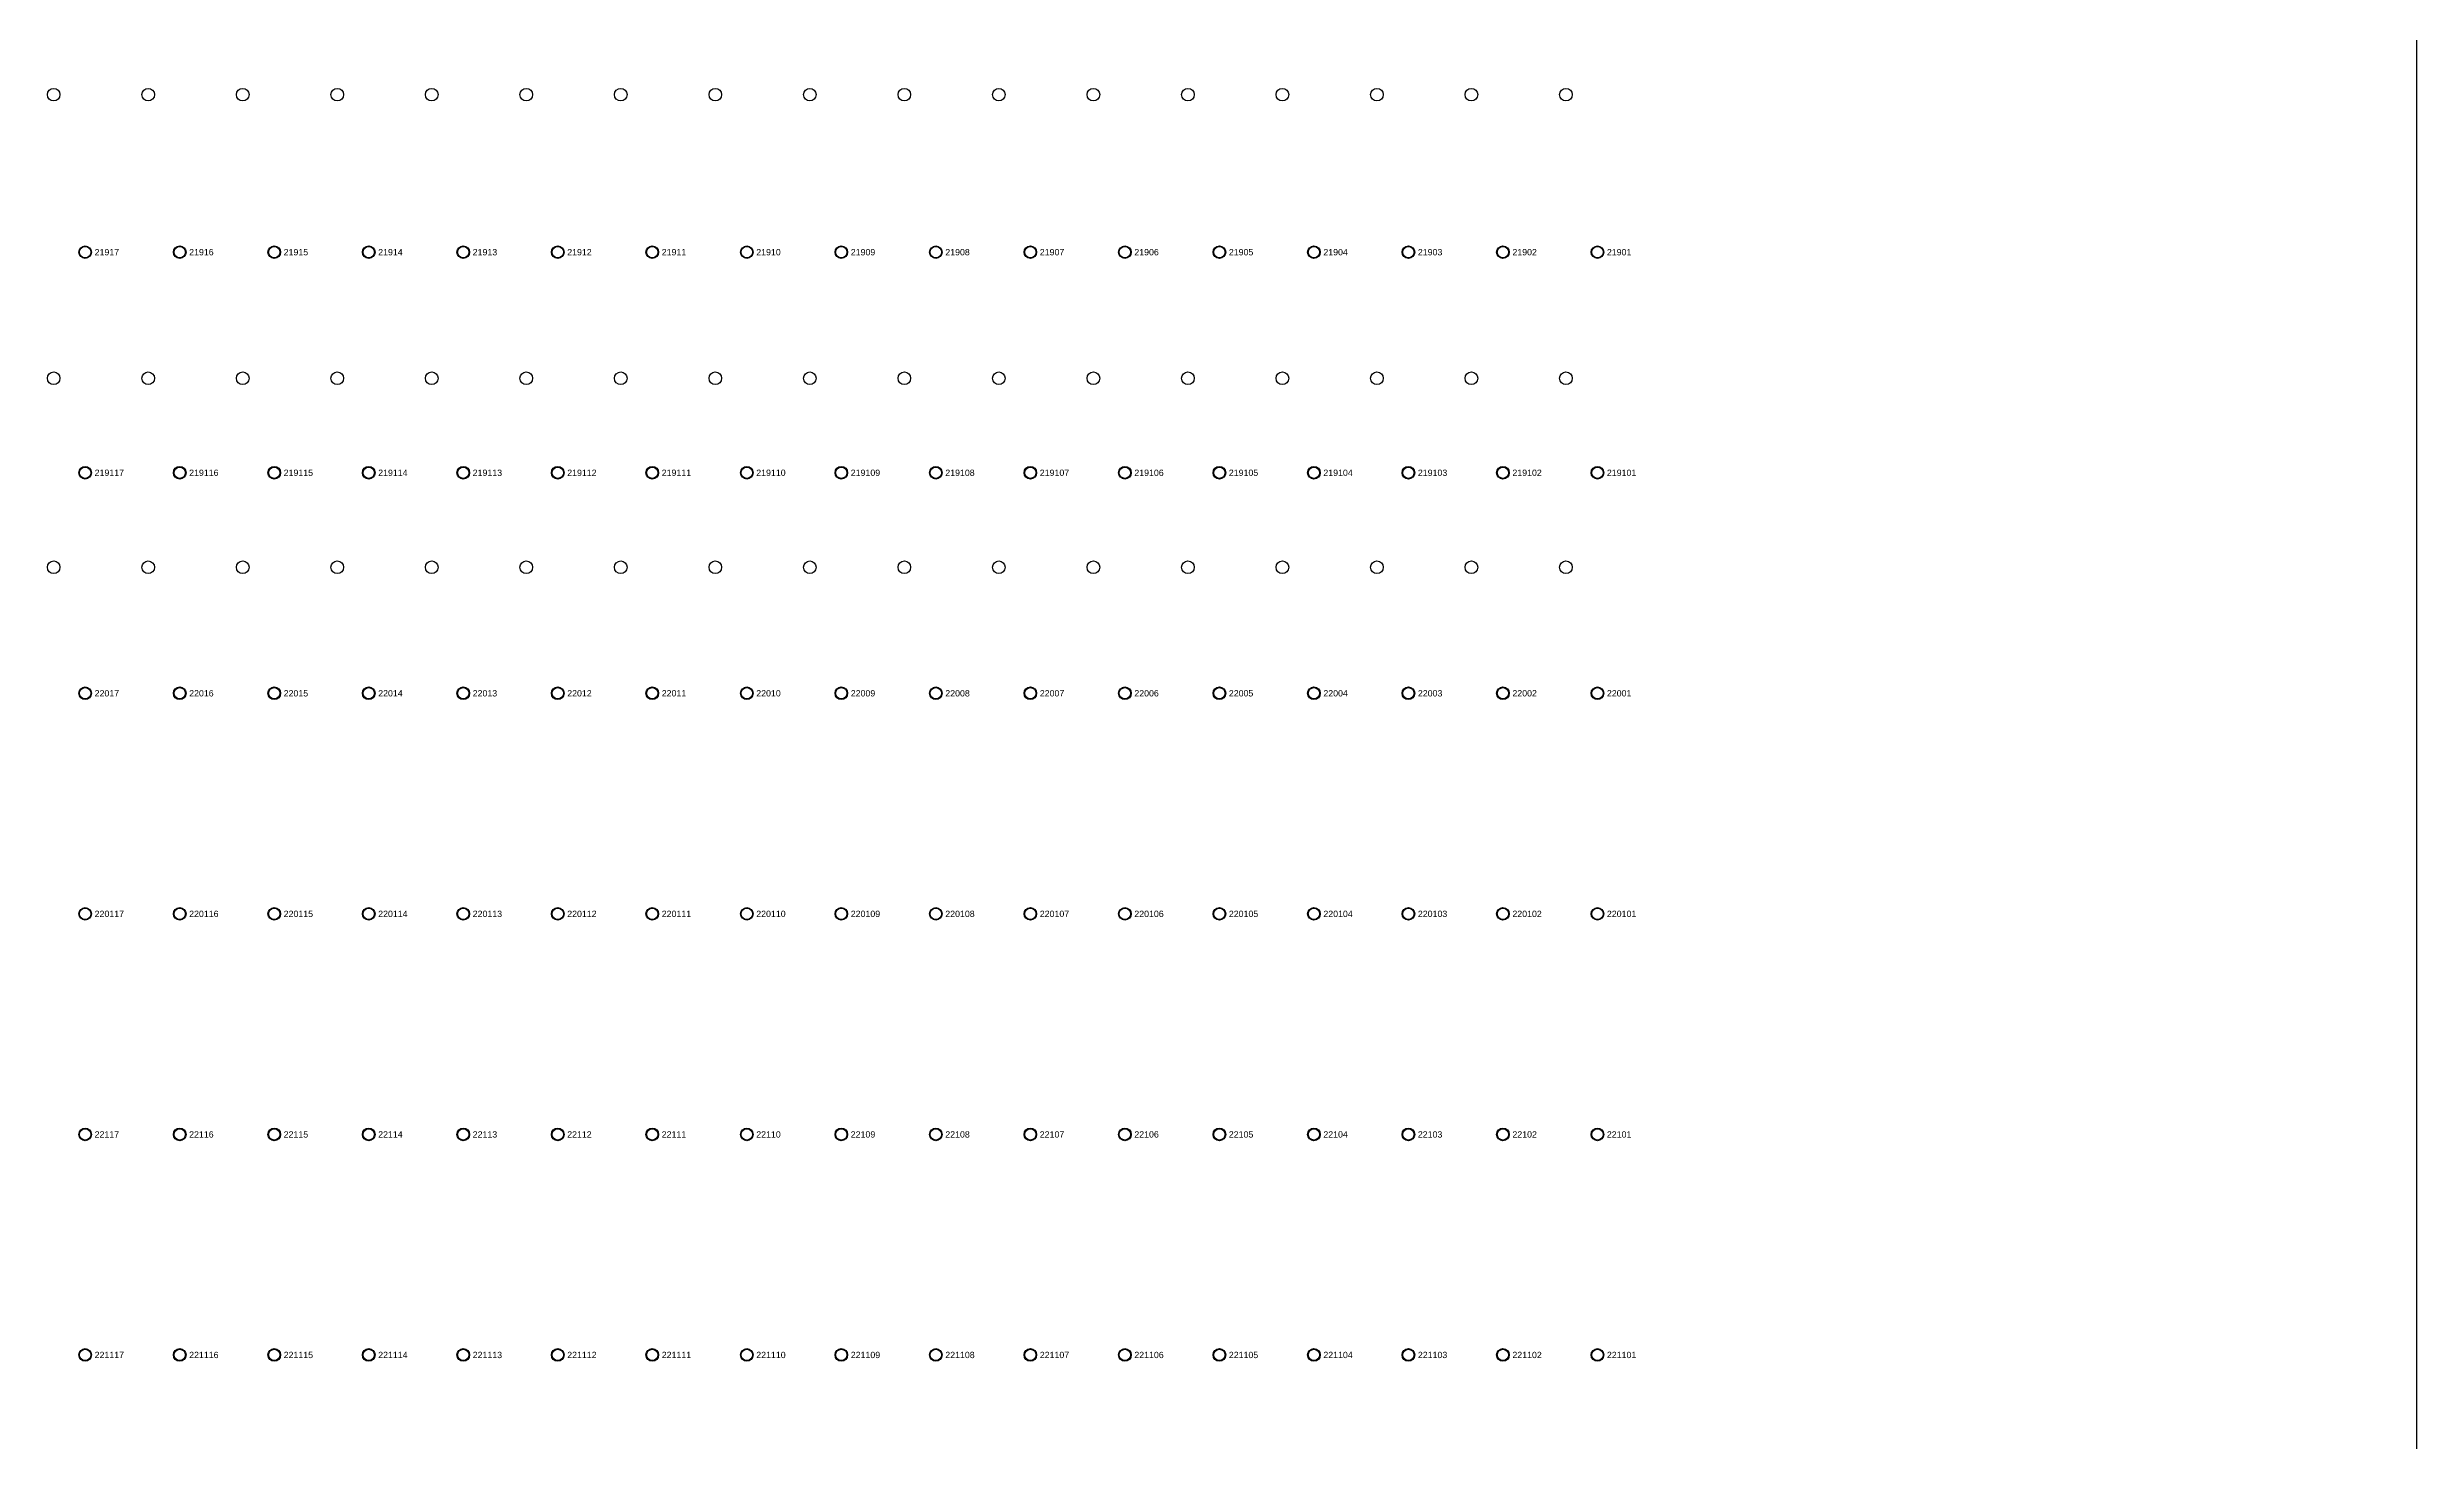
# Model space of a CAD drawing. Extents: x -5 to 376, y -217 to 241.
# Drawn here: x 280.7 to 376.2, y -160.4 to -104.2 of the extents above; entities that cross this region are included whole.
import ezdxf

# ---------------------------------------------------------------- set-up
doc = ezdxf.new("R2010")
doc.units = 0
for name, color, linetype in [('FIXTURE_INTERFACE_PIN', 4, 'CONTINUOUS'), ('FIXTURE_OUTLINE', 144, 'CONTINUOUS'), ('TESTER_INTERFACE_PIN', 144, 'CONTINUOUS'), ('TESTER_INTERFACE_PIN_LABEL', 144, 'CONTINUOUS'), ('TRANSFER_PROBES', 2, 'CONTINUOUS')]:
    doc.layers.add(name, color=color, linetype=linetype)
doc.styles.get("Standard").update_dxf_attribs({"font": 'arial.ttf'})

msp = doc.modelspace()

# ---------------------------------------------------------------- linework, layer by layer
at = {"layer": 'FIXTURE_INTERFACE_PIN'}
for centre in [(282.22194, -112.4585), (286.03194, -112.4585), (289.84194, -112.4585), (293.65194, -112.4585), (297.46194, -112.4585), (301.27194, -112.4585), (305.08194, -112.4585), (308.89194, -112.4585), (312.70194, -112.4585), (316.51194, -112.4585), (320.32194, -112.4585), (324.13194, -112.4585), (327.94194, -112.4585), (331.75194, -112.4585), (335.56194, -112.4585), (339.37194, -112.4585), (343.18194, -112.4585), (282.22194, -121.3485), (286.03194, -121.3485), (289.84194, -121.3485), (293.65194, -121.3485), (297.46194, -121.3485), (301.27194, -121.3485), (305.08194, -121.3485), (308.89194, -121.3485), (312.70194, -121.3485), (316.51194, -121.3485), (320.32194, -121.3485), (324.13194, -121.3485), (327.94194, -121.3485), (331.75194, -121.3485), (335.56194, -121.3485), (339.37194, -121.3485), (343.18194, -121.3485), (282.22194, -130.2385), (286.03194, -130.2385), (289.84194, -130.2385), (293.65194, -130.2385), (297.46194, -130.2385), (301.27194, -130.2385), (305.08194, -130.2385), (308.89194, -130.2385), (312.70194, -130.2385), (316.51194, -130.2385), (320.32194, -130.2385), (324.13194, -130.2385), (327.94194, -130.2385), (331.75194, -130.2385), (335.56194, -130.2385), (339.37194, -130.2385), (343.18194, -130.2385), (282.22194, -139.1285), (286.03194, -139.1285), (289.84194, -139.1285), (293.65194, -139.1285), (297.46194, -139.1285), (301.27194, -139.1285), (305.08194, -139.1285), (308.89194, -139.1285), (312.70194, -139.1285), (316.51194, -139.1285), (320.32194, -139.1285), (324.13194, -139.1285), (327.94194, -139.1285), (331.75194, -139.1285), (335.56194, -139.1285), (339.37194, -139.1285), (343.18194, -139.1285), (282.22194, -148.0185), (286.03194, -148.0185), (289.84194, -148.0185), (293.65194, -148.0185), (297.46194, -148.0185), (301.27194, -148.0185), (305.08194, -148.0185), (308.89194, -148.0185), (312.70194, -148.0185), (316.51194, -148.0185), (320.32194, -148.0185), (324.13194, -148.0185), (327.94194, -148.0185), (331.75194, -148.0185), (335.56194, -148.0185), (339.37194, -148.0185), (343.18194, -148.0185), (282.22194, -156.9085), (286.03194, -156.9085), (289.84194, -156.9085), (293.65194, -156.9085), (297.46194, -156.9085), (301.27194, -156.9085), (305.08194, -156.9085), (308.89194, -156.9085), (312.70194, -156.9085), (316.51194, -156.9085), (320.32194, -156.9085), (324.13194, -156.9085), (327.94194, -156.9085), (331.75194, -156.9085), (335.56194, -156.9085), (339.37194, -156.9085), (343.18194, -156.9085)]:
    msp.add_circle(centre, 0.254, dxfattribs=at)
at = {"layer": 'FIXTURE_OUTLINE'}
msp.add_line((376.20194, 240.6015), (376.20194, -216.5985), dxfattribs=at)
at = {"layer": 'TESTER_INTERFACE_PIN'}
for centre in [(282.22194, -112.4585), (286.03194, -112.4585), (289.84194, -112.4585), (293.65194, -112.4585), (297.46194, -112.4585), (301.27194, -112.4585), (305.08194, -112.4585), (308.89194, -112.4585), (312.70194, -112.4585), (316.51194, -112.4585), (320.32194, -112.4585), (324.13194, -112.4585), (327.94194, -112.4585), (331.75194, -112.4585), (335.56194, -112.4585), (339.37194, -112.4585), (343.18194, -112.4585), (282.22194, -121.3485), (286.03194, -121.3485), (289.84194, -121.3485), (293.65194, -121.3485), (297.46194, -121.3485), (301.27194, -121.3485), (305.08194, -121.3485), (308.89194, -121.3485), (312.70194, -121.3485), (316.51194, -121.3485), (320.32194, -121.3485), (324.13194, -121.3485), (327.94194, -121.3485), (331.75194, -121.3485), (335.56194, -121.3485), (339.37194, -121.3485), (343.18194, -121.3485), (282.22194, -130.2385), (286.03194, -130.2385), (289.84194, -130.2385), (293.65194, -130.2385), (297.46194, -130.2385), (301.27194, -130.2385), (305.08194, -130.2385), (308.89194, -130.2385), (312.70194, -130.2385), (316.51194, -130.2385), (320.32194, -130.2385), (324.13194, -130.2385), (327.94194, -130.2385), (331.75194, -130.2385), (335.56194, -130.2385), (339.37194, -130.2385), (343.18194, -130.2385), (282.22194, -139.1285), (286.03194, -139.1285), (289.84194, -139.1285), (293.65194, -139.1285), (297.46194, -139.1285), (301.27194, -139.1285), (305.08194, -139.1285), (308.89194, -139.1285), (312.70194, -139.1285), (316.51194, -139.1285), (320.32194, -139.1285), (324.13194, -139.1285), (327.94194, -139.1285), (331.75194, -139.1285), (335.56194, -139.1285), (339.37194, -139.1285), (343.18194, -139.1285), (282.22194, -148.0185), (286.03194, -148.0185), (289.84194, -148.0185), (293.65194, -148.0185), (297.46194, -148.0185), (301.27194, -148.0185), (305.08194, -148.0185), (308.89194, -148.0185), (312.70194, -148.0185), (316.51194, -148.0185), (320.32194, -148.0185), (324.13194, -148.0185), (327.94194, -148.0185), (331.75194, -148.0185), (335.56194, -148.0185), (339.37194, -148.0185), (343.18194, -148.0185), (282.22194, -156.9085), (286.03194, -156.9085), (289.84194, -156.9085), (293.65194, -156.9085), (297.46194, -156.9085), (301.27194, -156.9085), (305.08194, -156.9085), (308.89194, -156.9085), (312.70194, -156.9085), (316.51194, -156.9085), (320.32194, -156.9085), (324.13194, -156.9085), (327.94194, -156.9085), (331.75194, -156.9085), (335.56194, -156.9085), (339.37194, -156.9085), (343.18194, -156.9085)]:
    msp.add_circle(centre, 0.2286, dxfattribs=at)
at = {"layer": 'TRANSFER_PROBES'}
for centre in [(280.95194, -106.1085), (284.76194, -106.1085), (288.57194, -106.1085), (292.38194, -106.1085), (296.19194, -106.1085), (300.00194, -106.1085), (303.81194, -106.1085), (307.62194, -106.1085), (311.43194, -106.1085), (315.24194, -106.1085), (319.05194, -106.1085), (322.86194, -106.1085), (326.67194, -106.1085), (330.48194, -106.1085), (334.29194, -106.1085), (338.10194, -106.1085), (341.91194, -106.1085), (280.95194, -117.5385), (284.76194, -117.5385), (288.57194, -117.5385), (292.38194, -117.5385), (296.19194, -117.5385), (300.00194, -117.5385), (303.81194, -117.5385), (307.62194, -117.5385), (311.43194, -117.5385), (315.24194, -117.5385), (319.05194, -117.5385), (322.86194, -117.5385), (326.67194, -117.5385), (330.48194, -117.5385), (334.29194, -117.5385), (338.10194, -117.5385), (341.91194, -117.5385), (280.95194, -125.1585), (284.76194, -125.1585), (288.57194, -125.1585), (292.38194, -125.1585), (296.19194, -125.1585), (300.00194, -125.1585), (303.81194, -125.1585), (307.62194, -125.1585), (311.43194, -125.1585), (315.24194, -125.1585), (319.05194, -125.1585), (322.86194, -125.1585), (326.67194, -125.1585), (330.48194, -125.1585), (334.29194, -125.1585), (338.10194, -125.1585), (341.91194, -125.1585)]:
    msp.add_circle(centre, 0.254, dxfattribs=at)

# ---------------------------------------------------------------- texts
at = {"layer": 'TESTER_INTERFACE_PIN_LABEL'}
for s, p in [('21917', (282.60294, -112.5855)), ('21916', (286.41294, -112.5855)), ('21915', (290.22294, -112.5855)), ('21914', (294.03294, -112.5855)), ('21913', (297.84294, -112.5855)), ('21912', (301.65294, -112.5855)), ('21911', (305.46294, -112.5855)), ('21910', (309.27294, -112.5855)), ('21909', (313.08294, -112.5855)), ('21908', (316.89294, -112.5855)), ('21907', (320.70294, -112.5855)), ('21906', (324.51294, -112.5855)), ('21905', (328.32294, -112.5855)), ('21904', (332.13294, -112.5855)), ('21903', (335.94294, -112.5855)), ('21902', (339.75294, -112.5855)), ('21901', (343.56294, -112.5855)), ('219117', (282.60294, -121.4755)), ('219116', (286.41294, -121.4755)), ('219115', (290.22294, -121.4755)), ('219114', (294.03294, -121.4755)), ('219113', (297.84294, -121.4755)), ('219112', (301.65294, -121.4755)), ('219111', (305.46294, -121.4755)), ('219110', (309.27294, -121.4755)), ('219109', (313.08294, -121.4755)), ('219108', (316.89294, -121.4755)), ('219107', (320.70294, -121.4755)), ('219106', (324.51294, -121.4755)), ('219105', (328.32294, -121.4755)), ('219104', (332.13294, -121.4755)), ('219103', (335.94294, -121.4755)), ('219102', (339.75294, -121.4755)), ('219101', (343.56294, -121.4755)), ('22017', (282.60294, -130.3655)), ('22016', (286.41294, -130.3655)), ('22015', (290.22294, -130.3655)), ('22014', (294.03294, -130.3655)), ('22013', (297.84294, -130.3655)), ('22012', (301.65294, -130.3655)), ('22011', (305.46294, -130.3655)), ('22010', (309.27294, -130.3655)), ('22009', (313.08294, -130.3655)), ('22008', (316.89294, -130.3655)), ('22007', (320.70294, -130.3655)), ('22006', (324.51294, -130.3655)), ('22005', (328.32294, -130.3655)), ('22004', (332.13294, -130.3655)), ('22003', (335.94294, -130.3655)), ('22002', (339.75294, -130.3655)), ('22001', (343.56294, -130.3655)), ('220117', (282.60294, -139.2555)), ('220116', (286.41294, -139.2555)), ('220115', (290.22294, -139.2555)), ('220114', (294.03294, -139.2555)), ('220113', (297.84294, -139.2555)), ('220112', (301.65294, -139.2555)), ('220111', (305.46294, -139.2555)), ('220110', (309.27294, -139.2555)), ('220109', (313.08294, -139.2555)), ('220108', (316.89294, -139.2555)), ('220107', (320.70294, -139.2555)), ('220106', (324.51294, -139.2555)), ('220105', (328.32294, -139.2555)), ('220104', (332.13294, -139.2555)), ('220103', (335.94294, -139.2555)), ('220102', (339.75294, -139.2555)), ('220101', (343.56294, -139.2555)), ('22117', (282.60294, -148.1455)), ('22116', (286.41294, -148.1455)), ('22115', (290.22294, -148.1455)), ('22114', (294.03294, -148.1455)), ('22113', (297.84294, -148.1455)), ('22112', (301.65294, -148.1455)), ('22111', (305.46294, -148.1455)), ('22110', (309.27294, -148.1455)), ('22109', (313.08294, -148.1455)), ('22108', (316.89294, -148.1455)), ('22107', (320.70294, -148.1455)), ('22106', (324.51294, -148.1455)), ('22105', (328.32294, -148.1455)), ('22104', (332.13294, -148.1455)), ('22103', (335.94294, -148.1455)), ('22102', (339.75294, -148.1455)), ('22101', (343.56294, -148.1455)), ('221117', (282.60294, -157.0355)), ('221116', (286.41294, -157.0355)), ('221115', (290.22294, -157.0355)), ('221114', (294.03294, -157.0355)), ('221113', (297.84294, -157.0355)), ('221112', (301.65294, -157.0355)), ('221111', (305.46294, -157.0355)), ('221110', (309.27294, -157.0355)), ('221109', (313.08294, -157.0355)), ('221108', (316.89294, -157.0355)), ('221107', (320.70294, -157.0355)), ('221106', (324.51294, -157.0355)), ('221105', (328.32294, -157.0355)), ('221104', (332.13294, -157.0355)), ('221103', (335.94294, -157.0355)), ('221102', (339.75294, -157.0355)), ('221101', (343.56294, -157.0355))]:
    msp.add_text(s, height=0.254, dxfattribs=at).set_placement(p)

doc.saveas('drawing.dxf')
